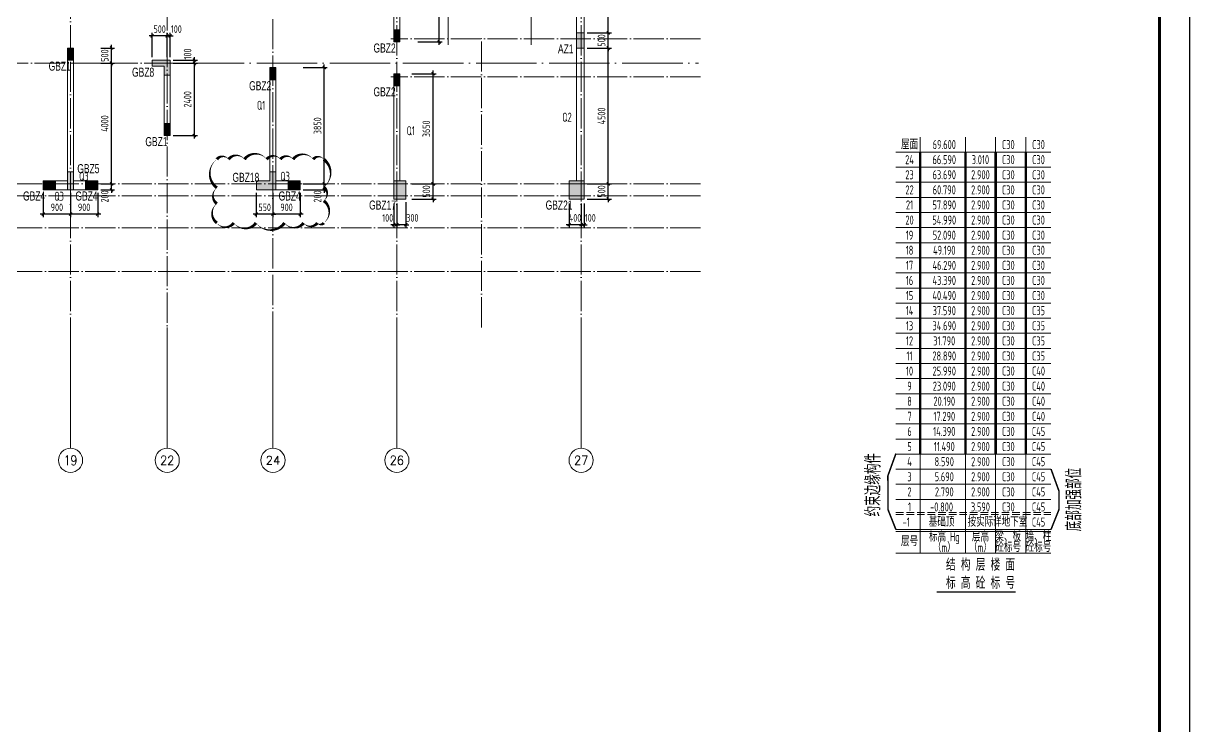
# Model space of a CAD drawing. Extents: x 5874492 to 7194610, y -939842 to -279257.
# Drawn here: x 6323649 to 6362250, y -787891 to -764633 of the extents above; entities that cross this region are included whole.
import ezdxf
from ezdxf.enums import TextEntityAlignment as Align

# ---------------------------------------------------------------- set-up
doc = ezdxf.new("R2010")
doc.units = 0
doc.header["$LTSCALE"] = 1000
doc.linetypes.add('DASH', pattern=[0.35, 0.25, -0.1])
doc.linetypes.add('DOTE', pattern=[2.42, 2, -0.2, 0.02, -0.2])
for name, color, linetype, lineweight in [('A-标注-轴号', 3, 'Continuous', 15), ('A-标注-轴号文字', 7, 'Continuous', 15), ('A-轴线-塔楼', 1, 'DOTE', 9), ('A-轴线-隔墙', 41, 'DOTE', 9), ('S-基础-HATCH', 251, 'Continuous', 20), ('S-墙柱-COLU', 50, 'Continuous', 20), ('S-墙柱-DIM', 3, 'Continuous', 20), ('S-墙柱-WALL', 6, 'Continuous', 20), ('S-墙柱-编号', 4, 'Continuous', 20), ('S-轴网-轴号', 3, 'Continuous', 20), ('S-轴网-轴线', 1, 'DOTE', 9), ('S-通用-TEXT', 7, 'Continuous', 20)]:
    doc.layers.add(name, color=color, linetype=linetype, lineweight=lineweight)
doc.layers.add('S-活动层-非打印1', color=170, linetype='Continuous', plot=False)
doc.layers.add('Y-云图图框', color=7, linetype='Continuous')
doc.styles.add('_TCH_AXIS', font='COMPLEX.shx', dxfattribs={"bigfont": 'hztxt.shx'})
doc.styles.add('_YT_Name', font='simhei.ttf', dxfattribs={"width": 0.8})
doc.styles.add('_YT_Sign_Text', font='ros.shx', dxfattribs={"width": 0.8, "bigfont": 'hztxt.shx'})
doc.styles.add('BW_Dim', font='Bweng.shx', dxfattribs={"width": 0.7, "bigfont": 'hztxt.shx'})
doc.styles.add('COMPLEX', font='COMPLEX')
doc.styles.get("Standard").update_dxf_attribs({"font": 'gbenor.shx', "bigfont": 'gbcbig.shx'})
doc.styles.add('TSSD_Dimension', font='tssdeng.shx', dxfattribs={"width": 0.7, "bigfont": 'tssdchn.shx'})
doc.styles.add('TSSD_NORM', font='tssdeng.shx', dxfattribs={"width": 0.7, "bigfont": 'tssdchn.shx'})
doc.styles.add('TSSD_Rein', font='tssdeng.shx', dxfattribs={"width": 0.7, "bigfont": 'hztxt.shx'})
doc.dimstyles.new('TSSD_100_100', dxfattribs={"dimtxt": 250, "dimasz": 100, "dimexe": 100, "dimexo": 100, "dimgap": 100, "dimtad": 1, "dimdec": 0, "dimzin": 0, "dimdsep": 46, "dimtxsty": 'TSSD_Dimension', "dimblk": 'ARCHTICK', "dimcen": 0, "dimdle": 100, "dimclrt": 7, "dimadec": 0, "dimazin": 0, "dimtfac": 1, "dimtdec": 0, "dimtix": 1, "dimtmove": 2, "dimatfit": 0, "dimfxl": 0, "dimtolj": 1, "dimtzin": 0, "dimarcsym": 0})
doc.dimstyles.new('TSSD_100_100$0', dxfattribs={"dimtxt": 250, "dimasz": 100, "dimexe": 100, "dimexo": 250, "dimgap": 100, "dimtad": 1, "dimdec": 0, "dimzin": 0, "dimdsep": 46, "dimtxsty": 'TSSD_Dimension', "dimblk": 'ARCHTICK', "dimcen": 0, "dimdle": 100, "dimclrd": 256, "dimclre": 256, "dimclrt": 7, "dimadec": 0, "dimazin": 0, "dimtfac": 1, "dimtdec": 0, "dimtix": 1, "dimtmove": 2, "dimatfit": 3, "dimldrblk": 'ARCHTICK', "dimfxl": 0, "dimtolj": 1, "dimtzin": 0, "dimlwd": -1, "dimarcsym": 0})

# ---------------------------------------------------------------- blocks, each defined once
blk = doc.blocks.new('ECMCTK_A1_横_单行图名--0')
at = {"color": 4}
blk.add_lwpolyline([(0, 0), (841, 0), (841, 594), (0, 594)], close=True, dxfattribs=at)
at = {"const_width": 1}
blk.add_lwpolyline([(25, 10), (831, 10), (831, 584), (25, 584)], close=True, dxfattribs=at)
at = {"color": 80, "flags": 3}
for tag, height, p in [('YTHQINS', 3, (34.31, 585.5)), ('ECMCKEY', 3, (292.07, 288.23)), ('YTTQINS', 5.62, (848.03, 12.81)), ('YTFRAME', 3, (652.76, 5.84)), ('YTBARCODE_T1', 3, (749.78, 5.95))]:
    blk.add_attdef(tag, text='', height=height, dxfattribs=at).set_placement(p, align=Align.MIDDLE_CENTER)
for tag, height, style, width, p in [('证书编号', 4, '_YT_Sign_Text', 0.8, (708.87, 43.81)), ('审查批准号', 4, '_YT_Sign_Text', 0.8, (761.06, 43.81)), ('工程号', 4, '_YT_Sign_Text', 0.5, (804.08, 44.12)), ('设计单位', 6, '_YT_Name', 0.8, (623.75, 38.6)), ('建设单位', 4, '_YT_Sign_Text', 0.8, (734.96, 36.11)), ('阶段', 4, '_YT_Sign_Text', 0.8, (804.08, 35.81)), ('项目号', 4, '_YT_Sign_Text', 0.5, (822.08, 33.72)), ('项目名称', 4, '_YT_Sign_Text', 0.8, (734.96, 28.11)), ('专业', 4, '_YT_Sign_Text', 0.8, (804.08, 27.31)), ('图纸编号', 4, '_YT_Sign_Text', 0.5, (803.93, 19.36)), ('图纸名称', 4.5, '_YT_Name', 0.8, (735.39, 15.06)), ('出图比例', 4.2, '_YT_Sign_Text', 0.8, (681.82, 11.78)), ('日期', 4, '_YT_Sign_Text', 0.5, (803.88, 12.13)), ('版本号', 4, '_YT_Sign_Text', 0.8, (822.08, 13))]:
    blk.add_attdef(tag, text='', height=height, dxfattribs=dict(style=style, width=width)).set_placement(p, align=Align.CENTER)
at = {"style": '_YT_Sign_Text', "width": 0.8, "flags": 3}
for tag, p, height in [('[审定人]', (590.95, 27.81), 4.1), ('{审定人}', (605.87, 26.45), 6.24), ('[校对人]', (642.23, 27.82), 4.1), ('{校对人}', (658.35, 26.53), 6.24), ('[审核人]', (591.01, 19.76), 4.1), ('{审核人}', (606.98, 18.44), 6.24), ('[设计人]', (642.47, 20.21), 4.1), ('{设计人}', (658.48, 18.54), 6.24), ('[项目负责人]', (590.78, 12.01), 4.1), ('{项目负责人}', (608.28, 10.72), 6.24), ('[专业负责人]', (642.74, 11.77), 4.1), ('{专业负责人}', (658.58, 10.36), 6.24)]:
    blk.add_attdef(tag, p, '', height=height, dxfattribs=at)
at = {"color": 80, "flags": 3}
for tag, p in [('YTBZSIT', (25, 10)), ('EXT_TK_LEFT', (25, 10)), ('YTQRCODE', (551.04, 11.91))]:
    blk.add_attdef(tag, p, '', height=3, dxfattribs=at)
blk = doc.blocks.new('24F')
at = {"layer": 'S-通用-TEXT'}
for p, q in [((1809, 15068), (1809, 1293)), ((3309, 15068), (3309, 1293)), ((4309, 1293), (4309, 15068)), ((5309, 1293), (5309, 15068)), ((1009, 14568), (6141, 14568)), ((1009, 14568), (6141, 14568)), ((1009, 14068), (6141, 14068)), ((1009, 13568), (6141, 13568)), ((1009, 13068), (6141, 13068)), ((1009, 12568), (6141, 12568)), ((1009, 12068), (6141, 12068)), ((1009, 11568), (6141, 11568)), ((1009, 11068), (6141, 11068)), ((1009, 10568), (6141, 10568)), ((1009, 10068), (6141, 10068)), ((1009, 9568), (6141, 9568)), ((1009, 9068), (6141, 9068)), ((1009, 8568), (6141, 8568)), ((1009, 8068), (6141, 8068)), ((1009, 7568), (6141, 7568)), ((1009, 7068), (6141, 7068)), ((1009, 6568), (6141, 6568)), ((1009, 6068), (6141, 6068)), ((1009, 5568), (6141, 5568)), ((1009, 5068), (6141, 5068)), ((1009, 4568), (6141, 4568)), ((1009, 4068), (6141, 4068)), ((1009, 3568), (6141, 3568)), ((1009, 3068), (6141, 3068)), ((1009, 2068), (6141, 2068)), ((1009, 2007), (6141, 2007)), ((1009, 1293), (6141, 1293))]:
    blk.add_line(p, q, dxfattribs=at)
at = {"layer": 'S-通用-TEXT', "linetype": 'DASH'}
for p, q in [((1009, 2629), (6141, 2629)), ((1009, 2568), (6141, 2568)), ((1009, 2568), (6141, 2568)), ((1009, 2568), (6141, 2568))]:
    blk.add_line(p, q, dxfattribs=at)
at = {"layer": 'S-通用-TEXT'}
for points in [[(1009, 4586, 50, 50, 0), (744, 3854, 50, 50, 0), (745, 2735, 50, 50, 0), (1009, 2068, 0, 0, 0)], [(6141, 4074, 50, 50, 0), (6406, 3342, 50, 50, 0), (6406, 2735, 50, 50, 0), (6141, 2068, 0, 0, 0)]]:
    blk.add_lwpolyline(points, format="xyseb", dxfattribs=at)
at = {"layer": 'S-通用-TEXT', "const_width": 50}
blk.add_lwpolyline([(2361, 0), (4977, 0)], dxfattribs=at)
at = {"layer": 'S-通用-TEXT', "style": 'TSSD_Rein', "width": 0.7}
for s, p in [('屋面', (1459, 14818)), ('69.600', (2609, 14818)), ('C30', (4728, 14818)), ('C30', (5728, 14818)), ('24', (1459, 14318)), ('66.590', (2609, 14318)), ('3.010', (3806, 14318)), ('C30', (4728, 14318)), ('C30', (5728, 14318)), ('23', (1459, 13818)), ('63.690', (2609, 13818)), ('2.900', (3806, 13818)), ('C30', (4728, 13818)), ('C30', (5728, 13818)), ('22', (1459, 13318)), ('60.790', (2609, 13318)), ('2.900', (3806, 13318)), ('C30', (4728, 13318)), ('C30', (5728, 13318)), ('21', (1459, 12818)), ('57.890', (2609, 12818)), ('2.900', (3806, 12818)), ('C30', (4728, 12818)), ('C30', (5728, 12818)), ('20', (1459, 12318)), ('54.990', (2609, 12318)), ('2.900', (3806, 12318)), ('C30', (4728, 12318)), ('C30', (5728, 12318)), ('19', (1459, 11818)), ('52.090', (2609, 11818)), ('2.900', (3806, 11818)), ('C30', (4728, 11818)), ('C30', (5728, 11818)), ('18', (1459, 11318)), ('49.190', (2609, 11318)), ('2.900', (3806, 11318)), ('C30', (4728, 11318)), ('C30', (5728, 11318)), ('17', (1459, 10818)), ('46.290', (2609, 10818)), ('2.900', (3806, 10818)), ('C30', (4728, 10818)), ('C30', (5728, 10818)), ('16', (1459, 10318)), ('43.390', (2609, 10318)), ('2.900', (3806, 10318)), ('C30', (4728, 10318)), ('C30', (5728, 10318)), ('15', (1459, 9818)), ('40.490', (2609, 9818)), ('2.900', (3806, 9818)), ('C30', (4728, 9818)), ('C30', (5728, 9818)), ('14', (1459, 9318)), ('37.590', (2609, 9318)), ('2.900', (3806, 9318)), ('C30', (4728, 9318)), ('13', (1459, 8818)), ('34.690', (2609, 8818)), ('2.900', (3806, 8818)), ('C30', (4728, 8818)), ('12', (1459, 8318)), ('31.790', (2609, 8318)), ('2.900', (3806, 8318)), ('C30', (4728, 8318)), ('11', (1459, 7818)), ('28.890', (2609, 7818)), ('2.900', (3806, 7818)), ('C30', (4728, 7818)), ('10', (1459, 7318)), ('25.990', (2609, 7318)), ('2.900', (3806, 7318)), ('C30', (4728, 7318)), ('C40', (5728, 7318)), ('9', (1459, 6818)), ('23.090', (2609, 6818)), ('2.900', (3806, 6818)), ('C30', (4728, 6818)), ('C40', (5728, 6818)), ('8', (1459, 6318)), ('20.190', (2609, 6318)), ('2.900', (3806, 6318)), ('C30', (4728, 6318)), ('C40', (5728, 6318)), ('7', (1459, 5818)), ('17.290', (2609, 5818)), ('2.900', (3806, 5818)), ('C30', (4728, 5818)), ('C40', (5728, 5818)), ('6', (1459, 5318)), ('14.390', (2609, 5318)), ('2.900', (3806, 5318)), ('C30', (4728, 5318)), ('5', (1459, 4818)), ('11.490', (2609, 4818)), ('2.900', (3806, 4818)), ('C30', (4728, 4818)), ('4', (1459, 4318)), ('8.590', (2609, 4318)), ('2.900', (3806, 4318)), ('C30', (4728, 4318)), ('3', (1459, 3818)), ('5.690', (2609, 3818)), ('2.900', (3806, 3818)), ('C30', (4728, 3818)), ('2', (1459, 3318)), ('2.790', (2609, 3318)), ('2.900', (3806, 3318)), ('C30', (4728, 3318)), ('1', (1459, 2818)), ('-0.800', (2520, 2818)), ('3.590', (3806, 2818)), ('C30', (4728, 2818)), ('-1', (1349, 2318)), ('基础顶', (2520, 2318)), ('按实际', (3806, 2318)), ('详地下室', (4792, 2318)), ('标高 Hg', (2609, 1827)), ('层高', (3806, 1827)), ('梁、板', (4726, 1833)), ('墙、柱', (5726, 1833)), ('层号', (1459, 1674)), ('（m）', (2609, 1475)), ('（m）', (3806, 1475)), ('砼标号', (4726, 1480)), ('砼标号', (5726, 1480))]:
    blk.add_text(s, height=300, dxfattribs=at).set_placement(p, align=Align.MIDDLE_CENTER)
at = {"layer": 'S-通用-TEXT', "color": 6, "style": 'TSSD_Rein', "width": 0.7}
for s, p in [('C35', (5728, 9318)), ('C35', (5728, 8818)), ('C35', (5728, 8318)), ('C35', (5728, 7818)), ('C45', (5728, 5318)), ('C45', (5728, 4818)), ('C45', (5728, 4318)), ('C45', (5728, 3818)), ('C45', (5728, 3318)), ('C45', (5728, 2818)), ('C45', (5728, 2318))]:
    blk.add_text(s, height=300, dxfattribs=at).set_placement(p, align=Align.MIDDLE_CENTER)
at = {"layer": 'S-通用-TEXT', "color": 7, "style": 'TSSD_Rein', "width": 0.7}
for s, p in [('约束边缘构件', (500, 2502)), ('底部加强部位', (7150, 2013))]:
    blk.add_text(s, height=500, rotation=90, dxfattribs=at).set_placement(p)
at = {"layer": 'S-通用-TEXT', "style": 'TSSD_NORM', "width": 0.7}
for s, p in [('结 构 层 楼 面 ', (2665, 706)), ('标 高 砼 标 号', (2665, 106))]:
    blk.add_text(s, height=400, dxfattribs=at).set_placement(p)
blk = doc.blocks.new('_ArchTick')
at = {"color": 0, "linetype": 'ByBlock', "const_width": 0.4}
blk.add_lwpolyline([(-0.5, -0.5), (0.5, 0.5)], dxfattribs=at)
blk = doc.blocks.new('*D1351')
at = {"layer": 'Defpoints', "color": 0}
for p in [(6342210, -769951), (6343010, -769951), (6342210, -770451)]:
    blk.add_point(p, dxfattribs=at)
at = {"layer": 'S-墙柱-DIM', "color": 0, "lineweight": -2}
for p, q in [((6342310, -769951), (6343110, -769951)), ((6343010, -769951), (6343010, -769851)), ((6343010, -770451), (6343010, -769951)), ((6342310, -770451), (6343110, -770451)), ((6343010, -770451), (6343010, -770551))]:
    blk.add_line(p, q, dxfattribs=at)
at = {"layer": 'S-墙柱-DIM', "color": 0, "lineweight": -2, "xscale": 100, "yscale": 100, "zscale": 100}
for p, rotation in [((6343010, -769951), 270), ((6343010, -770451), 90)]:
    blk.add_blockref('_ArchTick', p, dxfattribs=dict(at, rotation=rotation))
at = {"layer": 'S-墙柱-DIM', "color": 7, "insert": (6342785, -770201), "char_height": 250, "attachment_point": 5, "rotation": 90, "style": 'TSSD_Dimension'}
blk.add_mtext('\\A1;500', dxfattribs=at)
blk = doc.blocks.new('*D1352')
at = {"layer": 'Defpoints', "color": 0}
for p in [(6342210, -762351), (6343010, -762351), (6342210, -764951)]:
    blk.add_point(p, dxfattribs=at)
at = {"layer": 'S-墙柱-DIM', "color": 0, "lineweight": -2}
for p, q in [((6342310, -762351), (6343110, -762351)), ((6343010, -765051), (6343010, -762251)), ((6342310, -764951), (6343110, -764951))]:
    blk.add_line(p, q, dxfattribs=at)
at = {"layer": 'S-墙柱-DIM', "color": 0, "lineweight": -2, "xscale": 100, "yscale": 100, "zscale": 100}
for p, rotation in [((6343010, -762351), 90), ((6343010, -764951), 270)]:
    blk.add_blockref('_ArchTick', p, dxfattribs=dict(at, rotation=rotation))
at = {"layer": 'S-墙柱-DIM', "color": 7, "insert": (6342785, -763651), "char_height": 250, "attachment_point": 5, "rotation": 90, "style": 'TSSD_Dimension'}
blk.add_mtext('\\A1;2600', dxfattribs=at)
blk = doc.blocks.new('*D1356')
at = {"layer": 'Defpoints', "color": 0}
for p in [(6341710, -770501), (6342110, -770501), (6341710, -771301)]:
    blk.add_point(p, dxfattribs=at)
at = {"layer": 'S-墙柱-DIM', "color": 0, "lineweight": -2}
for p, q in [((6341710, -770601), (6341710, -771401)), ((6342110, -770601), (6342110, -771401)), ((6341710, -771301), (6341610, -771301)), ((6342110, -771301), (6341710, -771301)), ((6342110, -771301), (6342210, -771301))]:
    blk.add_line(p, q, dxfattribs=at)
at = {"layer": 'S-墙柱-DIM', "color": 0, "lineweight": -2, "xscale": 100, "yscale": 100, "zscale": 100}
blk.add_blockref('_ArchTick', (6341710, -771301), dxfattribs=at)
at = {"layer": 'S-墙柱-DIM', "color": 0, "lineweight": -2, "xscale": 100, "yscale": 100, "zscale": 100, "rotation": 180}
blk.add_blockref('_ArchTick', (6342110, -771301), dxfattribs=at)
at = {"layer": 'S-墙柱-DIM', "color": 7, "insert": (6341910, -771076), "char_height": 250, "attachment_point": 5, "style": 'TSSD_Dimension'}
blk.add_mtext('\\A1;400', dxfattribs=at)
blk = doc.blocks.new('*D1357')
at = {"layer": 'Defpoints', "color": 0}
for p in [(6342110, -770501), (6342210, -770501), (6342110, -771301)]:
    blk.add_point(p, dxfattribs=at)
at = {"layer": 'S-墙柱-DIM', "color": 0, "lineweight": -2}
for p, q in [((6342110, -770601), (6342110, -771401)), ((6342210, -770601), (6342210, -771401)), ((6342110, -771301), (6342010, -771301)), ((6342210, -771301), (6342110, -771301)), ((6342210, -771301), (6342310, -771301))]:
    blk.add_line(p, q, dxfattribs=at)
at = {"layer": 'S-墙柱-DIM', "color": 0, "lineweight": -2, "xscale": 100, "yscale": 100, "zscale": 100}
blk.add_blockref('_ArchTick', (6342110, -771301), dxfattribs=at)
at = {"layer": 'S-墙柱-DIM', "color": 0, "lineweight": -2, "xscale": 100, "yscale": 100, "zscale": 100, "rotation": 180}
blk.add_blockref('_ArchTick', (6342210, -771301), dxfattribs=at)
at = {"layer": 'S-墙柱-DIM', "color": 7, "insert": (6342412, -771076), "char_height": 250, "attachment_point": 5, "style": 'TSSD_Dimension'}
blk.add_mtext('\\A1;100', dxfattribs=at)
blk = doc.blocks.new('*D1358')
at = {"layer": 'Defpoints', "color": 0}
for p in [(6336410, -769951), (6337210, -769951), (6336410, -770451)]:
    blk.add_point(p, dxfattribs=at)
at = {"layer": 'S-墙柱-DIM', "color": 0, "lineweight": -2}
for p, q in [((6336510, -769951), (6337310, -769951)), ((6337210, -769951), (6337210, -769851)), ((6337210, -770451), (6337210, -769951)), ((6336510, -770451), (6337310, -770451)), ((6337210, -770451), (6337210, -770551))]:
    blk.add_line(p, q, dxfattribs=at)
at = {"layer": 'S-墙柱-DIM', "color": 0, "lineweight": -2, "xscale": 100, "yscale": 100, "zscale": 100}
for p, rotation in [((6337210, -769951), 270), ((6337210, -770451), 90)]:
    blk.add_blockref('_ArchTick', p, dxfattribs=dict(at, rotation=rotation))
at = {"layer": 'S-墙柱-DIM', "color": 7, "insert": (6336985, -770201), "char_height": 250, "attachment_point": 5, "rotation": 90, "style": 'TSSD_Dimension'}
blk.add_mtext('\\A1;500', dxfattribs=at)
blk = doc.blocks.new('*D1359')
at = {"layer": 'Defpoints', "color": 0}
for p in [(6336410, -766301), (6337210, -766301), (6336410, -769951)]:
    blk.add_point(p, dxfattribs=at)
at = {"layer": 'S-墙柱-DIM', "color": 0, "lineweight": -2}
for p, q in [((6337210, -770051), (6337210, -766201)), ((6336510, -766301), (6337310, -766301)), ((6336510, -769951), (6337310, -769951))]:
    blk.add_line(p, q, dxfattribs=at)
at = {"layer": 'S-墙柱-DIM', "color": 0, "lineweight": -2, "xscale": 100, "yscale": 100, "zscale": 100}
for p, rotation in [((6337210, -766301), 90), ((6337210, -769951), 270)]:
    blk.add_blockref('_ArchTick', p, dxfattribs=dict(at, rotation=rotation))
at = {"layer": 'S-墙柱-DIM', "color": 7, "insert": (6336985, -768126), "char_height": 250, "attachment_point": 5, "rotation": 90, "style": 'TSSD_Dimension'}
blk.add_mtext('\\A1;3650', dxfattribs=at)
blk = doc.blocks.new('*D1360')
at = {"layer": 'Defpoints', "color": 0}
for p in [(6336310, -770451), (6336010, -770501), (6336010, -771301)]:
    blk.add_point(p, dxfattribs=at)
at = {"layer": 'S-墙柱-DIM', "color": 0, "lineweight": -2}
for p, q in [((6336010, -770601), (6336010, -771401)), ((6336310, -770551), (6336310, -771401)), ((6336010, -771301), (6335910, -771301)), ((6336310, -771301), (6336010, -771301)), ((6336310, -771301), (6336410, -771301))]:
    blk.add_line(p, q, dxfattribs=at)
at = {"layer": 'S-墙柱-DIM', "color": 0, "lineweight": -2, "xscale": 100, "yscale": 100, "zscale": 100}
blk.add_blockref('_ArchTick', (6336010, -771301), dxfattribs=at)
at = {"layer": 'S-墙柱-DIM', "color": 0, "lineweight": -2, "xscale": 100, "yscale": 100, "zscale": 100, "rotation": 180}
blk.add_blockref('_ArchTick', (6336310, -771301), dxfattribs=at)
at = {"layer": 'S-墙柱-DIM', "color": 7, "insert": (6336525, -771076), "char_height": 250, "attachment_point": 5, "style": 'TSSD_Dimension'}
blk.add_mtext('\\A1;300', dxfattribs=at)
blk = doc.blocks.new('*D1361')
at = {"layer": 'Defpoints', "color": 0}
for p in [(6335910, -770501), (6336010, -770501), (6335910, -771301)]:
    blk.add_point(p, dxfattribs=at)
at = {"layer": 'S-墙柱-DIM', "color": 0, "lineweight": -2}
for p, q in [((6335910, -770601), (6335910, -771401)), ((6336010, -770601), (6336010, -771401)), ((6335910, -771301), (6335810, -771301)), ((6336010, -771301), (6335910, -771301)), ((6336010, -771301), (6336110, -771301))]:
    blk.add_line(p, q, dxfattribs=at)
at = {"layer": 'S-墙柱-DIM', "color": 0, "lineweight": -2, "xscale": 100, "yscale": 100, "zscale": 100}
blk.add_blockref('_ArchTick', (6335910, -771301), dxfattribs=at)
at = {"layer": 'S-墙柱-DIM', "color": 0, "lineweight": -2, "xscale": 100, "yscale": 100, "zscale": 100, "rotation": 180}
blk.add_blockref('_ArchTick', (6336010, -771301), dxfattribs=at)
at = {"layer": 'S-墙柱-DIM', "color": 7, "insert": (6335709, -771076), "char_height": 250, "attachment_point": 5, "style": 'TSSD_Dimension'}
blk.add_mtext('\\A1;100', dxfattribs=at)
blk = doc.blocks.new('*D1362')
at = {"layer": 'Defpoints', "color": 0}
for p in [(6336610, -762351), (6337410, -762351), (6336610, -765251)]:
    blk.add_point(p, dxfattribs=at)
at = {"layer": 'S-墙柱-DIM', "color": 0, "lineweight": -2}
for p, q in [((6336710, -762351), (6337510, -762351)), ((6337410, -765351), (6337410, -762251)), ((6336710, -765251), (6337510, -765251))]:
    blk.add_line(p, q, dxfattribs=at)
at = {"layer": 'S-墙柱-DIM', "color": 0, "lineweight": -2, "xscale": 100, "yscale": 100, "zscale": 100}
for p, rotation in [((6337410, -762351), 90), ((6337410, -765251), 270)]:
    blk.add_blockref('_ArchTick', p, dxfattribs=dict(at, rotation=rotation))
at = {"layer": 'S-墙柱-DIM', "color": 7, "insert": (6337185, -763801), "char_height": 250, "attachment_point": 5, "rotation": 90, "style": 'TSSD_Dimension'}
blk.add_mtext('\\A1;2900', dxfattribs=at)
blk = doc.blocks.new('*D1372')
at = {"layer": 'Defpoints', "color": 0}
for p in [(6332810, -769951), (6333610, -769951), (6332810, -770151)]:
    blk.add_point(p, dxfattribs=at)
at = {"layer": 'S-墙柱-DIM', "color": 0, "lineweight": -2}
for p, q in [((6332910, -769951), (6333710, -769951)), ((6333610, -769951), (6333610, -769851)), ((6333610, -770151), (6333610, -769951)), ((6332910, -770151), (6333710, -770151)), ((6333610, -770151), (6333610, -770251))]:
    blk.add_line(p, q, dxfattribs=at)
at = {"layer": 'S-墙柱-DIM', "color": 0, "lineweight": -2, "xscale": 100, "yscale": 100, "zscale": 100}
for p, rotation in [((6333610, -769951), 270), ((6333610, -770151), 90)]:
    blk.add_blockref('_ArchTick', p, dxfattribs=dict(at, rotation=rotation))
at = {"layer": 'S-墙柱-DIM', "color": 7, "insert": (6333385, -770366), "char_height": 250, "attachment_point": 5, "rotation": 90, "style": 'TSSD_Dimension'}
blk.add_mtext('\\A1;200', dxfattribs=at)
blk = doc.blocks.new('*D1373')
at = {"layer": 'Defpoints', "color": 0}
for p in [(6332810, -766101), (6333610, -766101), (6332810, -769951)]:
    blk.add_point(p, dxfattribs=at)
at = {"layer": 'S-墙柱-DIM', "color": 0, "lineweight": -2}
for p, q in [((6332910, -766101), (6333710, -766101)), ((6333610, -770051), (6333610, -766001)), ((6332910, -769951), (6333710, -769951))]:
    blk.add_line(p, q, dxfattribs=at)
at = {"layer": 'S-墙柱-DIM', "color": 0, "lineweight": -2, "xscale": 100, "yscale": 100, "zscale": 100}
for p, rotation in [((6333610, -766101), 90), ((6333610, -769951), 270)]:
    blk.add_blockref('_ArchTick', p, dxfattribs=dict(at, rotation=rotation))
at = {"layer": 'S-墙柱-DIM', "color": 7, "insert": (6333385, -768026), "char_height": 250, "attachment_point": 5, "rotation": 90, "style": 'TSSD_Dimension'}
blk.add_mtext('\\A1;3850', dxfattribs=at)
blk = doc.blocks.new('*D1374')
at = {"layer": 'Defpoints', "color": 0}
for p in [(6331910, -770151), (6332810, -770151), (6331910, -770951)]:
    blk.add_point(p, dxfattribs=at)
at = {"layer": 'S-墙柱-DIM', "color": 0, "lineweight": -2}
for p, q in [((6331910, -770251), (6331910, -771051)), ((6332810, -770251), (6332810, -771051)), ((6332910, -770951), (6331810, -770951))]:
    blk.add_line(p, q, dxfattribs=at)
at = {"layer": 'S-墙柱-DIM', "color": 0, "lineweight": -2, "xscale": 100, "yscale": 100, "zscale": 100, "rotation": 180}
blk.add_blockref('_ArchTick', (6331910, -770951), dxfattribs=at)
at = {"layer": 'S-墙柱-DIM', "color": 0, "lineweight": -2, "xscale": 100, "yscale": 100, "zscale": 100}
blk.add_blockref('_ArchTick', (6332810, -770951), dxfattribs=at)
at = {"layer": 'S-墙柱-DIM', "color": 7, "insert": (6332360, -770726), "char_height": 250, "attachment_point": 5, "style": 'TSSD_Dimension'}
blk.add_mtext('\\A1;900', dxfattribs=at)
blk = doc.blocks.new('*D1375')
at = {"layer": 'Defpoints', "color": 0}
for p in [(6331360, -770151), (6331910, -770151), (6331360, -770951)]:
    blk.add_point(p, dxfattribs=at)
at = {"layer": 'S-墙柱-DIM', "color": 0, "lineweight": -2}
for p, q in [((6331360, -770251), (6331360, -771051)), ((6331910, -770251), (6331910, -771051)), ((6331360, -770951), (6331260, -770951)), ((6331910, -770951), (6331360, -770951)), ((6331910, -770951), (6332010, -770951))]:
    blk.add_line(p, q, dxfattribs=at)
at = {"layer": 'S-墙柱-DIM', "color": 0, "lineweight": -2, "xscale": 100, "yscale": 100, "zscale": 100}
blk.add_blockref('_ArchTick', (6331360, -770951), dxfattribs=at)
at = {"layer": 'S-墙柱-DIM', "color": 0, "lineweight": -2, "xscale": 100, "yscale": 100, "zscale": 100, "rotation": 180}
blk.add_blockref('_ArchTick', (6331910, -770951), dxfattribs=at)
at = {"layer": 'S-墙柱-DIM', "color": 7, "insert": (6331635, -770726), "char_height": 250, "attachment_point": 5, "style": 'TSSD_Dimension'}
blk.add_mtext('\\A1;550', dxfattribs=at)
blk = doc.blocks.new('*D1384')
at = {"layer": 'Defpoints', "color": 0}
for p in [(6328510, -765951), (6329310, -765951), (6328510, -768351)]:
    blk.add_point(p, dxfattribs=at)
at = {"layer": 'S-墙柱-DIM', "color": 0, "lineweight": -2}
for p, q in [((6329310, -768451), (6329310, -765851)), ((6328610, -765951), (6329410, -765951)), ((6328610, -768351), (6329410, -768351))]:
    blk.add_line(p, q, dxfattribs=at)
at = {"layer": 'S-墙柱-DIM', "color": 0, "lineweight": -2, "xscale": 100, "yscale": 100, "zscale": 100}
for p, rotation in [((6329310, -765951), 90), ((6329310, -768351), 270)]:
    blk.add_blockref('_ArchTick', p, dxfattribs=dict(at, rotation=rotation))
at = {"layer": 'S-墙柱-DIM', "color": 7, "insert": (6329085, -767151), "char_height": 250, "attachment_point": 5, "rotation": 90, "style": 'TSSD_Dimension'}
blk.add_mtext('\\A1;2400', dxfattribs=at)
blk = doc.blocks.new('*D1385')
at = {"layer": 'Defpoints', "color": 0}
for p in [(6328510, -765851), (6329310, -765851), (6328510, -765951)]:
    blk.add_point(p, dxfattribs=at)
at = {"layer": 'S-墙柱-DIM', "color": 0, "lineweight": -2}
for p, q in [((6328610, -765851), (6329410, -765851)), ((6329310, -765851), (6329310, -765751)), ((6329310, -765951), (6329310, -765851)), ((6328610, -765951), (6329410, -765951)), ((6329310, -765951), (6329310, -766051))]:
    blk.add_line(p, q, dxfattribs=at)
at = {"layer": 'S-墙柱-DIM', "color": 0, "lineweight": -2, "xscale": 100, "yscale": 100, "zscale": 100}
for p, rotation in [((6329310, -765851), 270), ((6329310, -765951), 90)]:
    blk.add_blockref('_ArchTick', p, dxfattribs=dict(at, rotation=rotation))
at = {"layer": 'S-墙柱-DIM', "color": 7, "insert": (6329085, -765649), "char_height": 250, "attachment_point": 5, "rotation": 90, "style": 'TSSD_Dimension'}
blk.add_mtext('\\A1;100', dxfattribs=at)
blk = doc.blocks.new('*D1386')
at = {"layer": 'Defpoints', "color": 0}
for p in [(6328410, -765051), (6328410, -765851), (6328510, -765851)]:
    blk.add_point(p, dxfattribs=at)
at = {"layer": 'S-墙柱-DIM', "color": 0, "lineweight": -2}
for p, q in [((6328410, -765051), (6328310, -765051)), ((6328410, -765751), (6328410, -764951)), ((6328510, -765051), (6328410, -765051)), ((6328510, -765751), (6328510, -764951)), ((6328510, -765051), (6328610, -765051))]:
    blk.add_line(p, q, dxfattribs=at)
at = {"layer": 'S-墙柱-DIM', "color": 0, "lineweight": -2, "xscale": 100, "yscale": 100, "zscale": 100}
blk.add_blockref('_ArchTick', (6328410, -765051), dxfattribs=at)
at = {"layer": 'S-墙柱-DIM', "color": 0, "lineweight": -2, "xscale": 100, "yscale": 100, "zscale": 100, "rotation": 180}
blk.add_blockref('_ArchTick', (6328510, -765051), dxfattribs=at)
at = {"layer": 'S-墙柱-DIM', "color": 7, "insert": (6328712, -764826), "char_height": 250, "attachment_point": 5, "style": 'TSSD_Dimension'}
blk.add_mtext('\\A1;100', dxfattribs=at)
blk = doc.blocks.new('*D1387')
at = {"layer": 'Defpoints', "color": 0}
for p in [(6327910, -765051), (6327910, -765851), (6328410, -765851)]:
    blk.add_point(p, dxfattribs=at)
at = {"layer": 'S-墙柱-DIM', "color": 0, "lineweight": -2}
for p, q in [((6327910, -765051), (6327810, -765051)), ((6327910, -765751), (6327910, -764951)), ((6328410, -765051), (6327910, -765051)), ((6328410, -765751), (6328410, -764951)), ((6328410, -765051), (6328510, -765051))]:
    blk.add_line(p, q, dxfattribs=at)
at = {"layer": 'S-墙柱-DIM', "color": 0, "lineweight": -2, "xscale": 100, "yscale": 100, "zscale": 100}
blk.add_blockref('_ArchTick', (6327910, -765051), dxfattribs=at)
at = {"layer": 'S-墙柱-DIM', "color": 0, "lineweight": -2, "xscale": 100, "yscale": 100, "zscale": 100, "rotation": 180}
blk.add_blockref('_ArchTick', (6328410, -765051), dxfattribs=at)
at = {"layer": 'S-墙柱-DIM', "color": 7, "insert": (6328160, -764826), "char_height": 250, "attachment_point": 5, "style": 'TSSD_Dimension'}
blk.add_mtext('\\A1;500', dxfattribs=at)
blk = doc.blocks.new('*D1397')
at = {"layer": 'Defpoints', "color": 0}
for p in [(6326110, -769951), (6326568, -769951), (6326110, -770151)]:
    blk.add_point(p, dxfattribs=at)
at = {"layer": 'S-墙柱-DIM', "color": 0, "lineweight": -2}
for p, q in [((6326210, -769951), (6326668, -769951)), ((6326568, -769951), (6326568, -769851)), ((6326568, -770151), (6326568, -769951)), ((6326210, -770151), (6326668, -770151)), ((6326568, -770151), (6326568, -770251))]:
    blk.add_line(p, q, dxfattribs=at)
at = {"layer": 'S-墙柱-DIM', "color": 0, "lineweight": -2, "xscale": 100, "yscale": 100, "zscale": 100}
for p, rotation in [((6326568, -769951), 270), ((6326568, -770151), 90)]:
    blk.add_blockref('_ArchTick', p, dxfattribs=dict(at, rotation=rotation))
at = {"layer": 'S-墙柱-DIM', "color": 7, "insert": (6326343, -770366), "char_height": 250, "attachment_point": 5, "rotation": 90, "style": 'TSSD_Dimension'}
blk.add_mtext('\\A1;200', dxfattribs=at)
blk = doc.blocks.new('*D1398')
at = {"layer": 'Defpoints', "color": 0}
for p in [(6326110, -765951), (6326568, -765951), (6326110, -769951)]:
    blk.add_point(p, dxfattribs=at)
at = {"layer": 'S-墙柱-DIM', "color": 0, "lineweight": -2}
for p, q in [((6326568, -770051), (6326568, -765851)), ((6326210, -765951), (6326668, -765951)), ((6326210, -769951), (6326668, -769951))]:
    blk.add_line(p, q, dxfattribs=at)
at = {"layer": 'S-墙柱-DIM', "color": 0, "lineweight": -2, "xscale": 100, "yscale": 100, "zscale": 100}
for p, rotation in [((6326568, -765951), 90), ((6326568, -769951), 270)]:
    blk.add_blockref('_ArchTick', p, dxfattribs=dict(at, rotation=rotation))
at = {"layer": 'S-墙柱-DIM', "color": 7, "insert": (6326343, -767951), "char_height": 250, "attachment_point": 5, "rotation": 90, "style": 'TSSD_Dimension'}
blk.add_mtext('\\A1;4000', dxfattribs=at)
blk = doc.blocks.new('*D1399')
at = {"layer": 'Defpoints', "color": 0}
for p in [(6326110, -765451), (6326568, -765451), (6326110, -765951)]:
    blk.add_point(p, dxfattribs=at)
at = {"layer": 'S-墙柱-DIM', "color": 0, "lineweight": -2}
for p, q in [((6326210, -765451), (6326668, -765451)), ((6326568, -765451), (6326568, -765351)), ((6326568, -765951), (6326568, -765451)), ((6326210, -765951), (6326668, -765951)), ((6326568, -765951), (6326568, -766051))]:
    blk.add_line(p, q, dxfattribs=at)
at = {"layer": 'S-墙柱-DIM', "color": 0, "lineweight": -2, "xscale": 100, "yscale": 100, "zscale": 100}
for p, rotation in [((6326568, -765451), 270), ((6326568, -765951), 90)]:
    blk.add_blockref('_ArchTick', p, dxfattribs=dict(at, rotation=rotation))
at = {"layer": 'S-墙柱-DIM', "color": 7, "insert": (6326343, -765701), "char_height": 250, "attachment_point": 5, "rotation": 90, "style": 'TSSD_Dimension'}
blk.add_mtext('\\A1;500', dxfattribs=at)
blk = doc.blocks.new('*D1400')
at = {"layer": 'Defpoints', "color": 0}
for p in [(6325210, -770151), (6326110, -770151), (6325210, -770951)]:
    blk.add_point(p, dxfattribs=at)
at = {"layer": 'S-墙柱-DIM', "color": 0, "lineweight": -2}
for p, q in [((6325210, -770251), (6325210, -771051)), ((6326110, -770251), (6326110, -771051)), ((6326210, -770951), (6325110, -770951))]:
    blk.add_line(p, q, dxfattribs=at)
at = {"layer": 'S-墙柱-DIM', "color": 0, "lineweight": -2, "xscale": 100, "yscale": 100, "zscale": 100, "rotation": 180}
blk.add_blockref('_ArchTick', (6325210, -770951), dxfattribs=at)
at = {"layer": 'S-墙柱-DIM', "color": 0, "lineweight": -2, "xscale": 100, "yscale": 100, "zscale": 100}
blk.add_blockref('_ArchTick', (6326110, -770951), dxfattribs=at)
at = {"layer": 'S-墙柱-DIM', "color": 7, "insert": (6325660, -770726), "char_height": 250, "attachment_point": 5, "style": 'TSSD_Dimension'}
blk.add_mtext('\\A1;900', dxfattribs=at)
blk = doc.blocks.new('*D1401')
at = {"layer": 'Defpoints', "color": 0}
for p in [(6324310, -770151), (6325210, -770151), (6324310, -770951)]:
    blk.add_point(p, dxfattribs=at)
at = {"layer": 'S-墙柱-DIM', "color": 0, "lineweight": -2}
for p, q in [((6324310, -770251), (6324310, -771051)), ((6325210, -770251), (6325210, -771051)), ((6325310, -770951), (6324210, -770951))]:
    blk.add_line(p, q, dxfattribs=at)
at = {"layer": 'S-墙柱-DIM', "color": 0, "lineweight": -2, "xscale": 100, "yscale": 100, "zscale": 100, "rotation": 180}
blk.add_blockref('_ArchTick', (6324310, -770951), dxfattribs=at)
at = {"layer": 'S-墙柱-DIM', "color": 0, "lineweight": -2, "xscale": 100, "yscale": 100, "zscale": 100}
blk.add_blockref('_ArchTick', (6325210, -770951), dxfattribs=at)
at = {"layer": 'S-墙柱-DIM', "color": 7, "insert": (6324760, -770726), "char_height": 250, "attachment_point": 5, "style": 'TSSD_Dimension'}
blk.add_mtext('\\A1;900', dxfattribs=at)
blk = doc.blocks.new('*D1415')
at = {"layer": 'Defpoints', "color": 0}
for p in [(6342210, -764951), (6343010, -764951), (6342210, -765451)]:
    blk.add_point(p, dxfattribs=at)
at = {"layer": 'S-墙柱-DIM', "color": 0, "lineweight": -2}
for p, q in [((6342310, -764951), (6343110, -764951)), ((6343010, -764951), (6343010, -764851)), ((6343010, -765451), (6343010, -764951)), ((6342310, -765451), (6343110, -765451)), ((6343010, -765451), (6343010, -765551))]:
    blk.add_line(p, q, dxfattribs=at)
at = {"layer": 'S-墙柱-DIM', "color": 0, "lineweight": -2, "xscale": 100, "yscale": 100, "zscale": 100}
for p, rotation in [((6343010, -764951), 270), ((6343010, -765451), 90)]:
    blk.add_blockref('_ArchTick', p, dxfattribs=dict(at, rotation=rotation))
at = {"layer": 'S-墙柱-DIM', "color": 7, "insert": (6342785, -765201), "char_height": 250, "attachment_point": 5, "rotation": 90, "style": 'TSSD_Dimension'}
blk.add_mtext('\\A1;500', dxfattribs=at)
blk = doc.blocks.new('*D1417')
at = {"layer": 'Defpoints', "color": 0}
for p in [(6342210, -765451), (6343010, -765451), (6342210, -769951)]:
    blk.add_point(p, dxfattribs=at)
at = {"layer": 'S-墙柱-DIM', "color": 0, "lineweight": -2}
for p, q in [((6342310, -765451), (6343110, -765451)), ((6343010, -770051), (6343010, -765351)), ((6342310, -769951), (6343110, -769951))]:
    blk.add_line(p, q, dxfattribs=at)
at = {"layer": 'S-墙柱-DIM', "color": 0, "lineweight": -2, "xscale": 100, "yscale": 100, "zscale": 100}
for p, rotation in [((6343010, -765451), 90), ((6343010, -769951), 270)]:
    blk.add_blockref('_ArchTick', p, dxfattribs=dict(at, rotation=rotation))
at = {"layer": 'S-墙柱-DIM', "color": 7, "insert": (6342785, -767701), "char_height": 250, "attachment_point": 5, "rotation": 90, "style": 'TSSD_Dimension'}
blk.add_mtext('\\A1;4500', dxfattribs=at)
blk = doc.blocks.new('_AXISO')
blk.add_circle((0, 0), 0.5)
at = {"layer": 'S-轴网-轴号', "style": 'COMPLEX', "width": 1.041667}
blk.add_attdef('A', text='', height=0.56, dxfattribs=at).set_placement((-0.25, -0.28), (0.25, -0.28), align=Align.FIT)
blk = doc.blocks.new('ZHOUWANG3')
at = {"layer": 'A-标注-轴号'}
for p, q in [((118952, 226834), (118952, 222834)), ((122152, 226834), (122152, 222834)), ((125652, 226834), (125652, 222834)), ((129752, 226834), (129752, 222834)), ((135852, 226834), (135852, 222834))]:
    blk.add_line(p, q, dxfattribs=at)
at = {"layer": 'A-轴线-塔楼', "linetype": 'DOTE', "ltscale": 0.5}
for p, q in [((118952, 248942), (118952, 226834)), ((129752, 248942), (129752, 226834)), ((135852, 248942), (135852, 226834)), ((125652, 241886), (125652, 226834)), ((122152, 240086), (122152, 225988)), ((122394, 235586), (101608, 235586)), ((139798, 231586), (85362, 231586)), ((139798, 228686), (85362, 228686))]:
    blk.add_line(p, q, dxfattribs=at)
at = {"layer": 'A-轴线-隔墙', "ltscale": 0.5}
for p, q in [((131452, 236186), (131452, 248942)), ((134202, 236186), (134202, 248942)), ((139798, 236386), (129552, 236386)), ((132552, 226834), (132552, 236486)), ((139798, 235136), (129552, 235136)), ((139798, 231186), (85362, 231186)), ((139798, 230136), (85362, 230136))]:
    blk.add_line(p, q, dxfattribs=at)
at = {"layer": 'A-标注-轴号'}
ref = blk.add_blockref('_AXISO', (118952, 222434), dxfattribs=dict(at, xscale=800, yscale=800, zscale=800))
ref.add_attrib('A', '19', dxfattribs={"layer": 'A-标注-轴号文字', "ltscale": 0.2, "height": 328.4, "style": '_TCH_AXIS'}).set_placement((118725, 222269), (119179, 222269), align=Align.FIT)
ref = blk.add_blockref('_AXISO', (122152, 222434), dxfattribs=dict(at, xscale=800, yscale=800, zscale=800))
ref.add_attrib('A', '22', dxfattribs={"layer": 'A-标注-轴号文字', "ltscale": 0.2, "height": 294.3, "style": '_TCH_AXIS'}).set_placement((121914, 222286), (122390, 222286), align=Align.FIT)
ref = blk.add_blockref('_AXISO', (125652, 222434), dxfattribs=dict(at, xscale=800, yscale=800, zscale=800))
ref.add_attrib('A', '24', dxfattribs={"layer": 'A-标注-轴号文字', "ltscale": 0.2, "height": 282.2, "style": '_TCH_AXIS'}).set_placement((125410, 222293), (125894, 222293), align=Align.FIT)
ref = blk.add_blockref('_AXISO', (129752, 222434), dxfattribs=dict(at, xscale=800, yscale=800, zscale=800))
ref.add_attrib('A', '26', dxfattribs={"layer": 'A-标注-轴号文字', "ltscale": 0.2, "height": 294.3, "style": '_TCH_AXIS'}).set_placement((129514, 222286), (129990, 222286), align=Align.FIT)
ref = blk.add_blockref('_AXISO', (135852, 222434), dxfattribs=dict(at, xscale=800, yscale=800, zscale=800))
ref.add_attrib('A', '27', dxfattribs={"layer": 'A-标注-轴号文字', "ltscale": 0.2, "height": 294.3, "style": '_TCH_AXIS'}).set_placement((135614, 222286), (136090, 222286), align=Align.FIT)

msp = doc.modelspace()

# ---------------------------------------------------------------- hatches: boundary and pattern name
at = {"layer": 'S-基础-HATCH'}
for points in [[(6336110.4, -765250.9), (6335910.4, -765250.9), (6335910.4, -764850.9), (6336110.4, -764850.9)], [(6325310.4, -765450.9), (6325110.4, -765450.9), (6325110.4, -765850.9), (6325310.4, -765850.9)], [(6328310.4, -766050.9), (6328310.4, -766350.9), (6328510.4, -766350.9), (6328510.4, -765850.9), (6327910.4, -765850.9), (6327910.4, -766050.9)], [(6331810.4, -766100.9), (6332010.4, -766100.9), (6332010.4, -766500.9), (6331810.4, -766500.9)], [(6335910.4, -766700.9), (6335910.4, -766300.9), (6336110.4, -766300.9), (6336110.4, -766700.9)], [(6328510.4, -767950.9), (6328510.4, -768350.9), (6328310.4, -768350.9), (6328310.4, -767950.9)], [(6325110.4, -770150.9), (6325310.4, -770150.9), (6325310.4, -769550.9), (6325110.4, -769550.9)], [(6331360.4, -769850.9), (6331360.4, -770150.9), (6332010.4, -770150.9), (6332010.4, -769550.9), (6331810.4, -769550.9), (6331810.4, -769850.9)], [(6324710.4, -769850.9), (6324310.4, -769850.9), (6324310.4, -770150.9), (6324710.4, -770150.9)], [(6325710.4, -770150.9), (6326110.4, -770150.9), (6326110.4, -769850.9), (6325710.4, -769850.9)], [(6332410.4, -769850.9), (6332810.4, -769850.9), (6332810.4, -770150.9), (6332410.4, -770150.9)], [(6335910.4, -769850.9), (6335910.4, -770450.9), (6336310.4, -770450.9), (6336310.4, -769850.9)], [(6341710.4, -769850.9), (6341710.4, -770450.9), (6342210.4, -770450.9), (6342210.4, -769850.9)]]:
    msp.add_hatch(color=256, dxfattribs=at).paths.add_polyline_path(points)
h = msp.add_hatch(color=256, dxfattribs=at)
h.dxf.hatch_style = 1
h.paths.add_polyline_path([(6341960.4, -764950.9), (6342210.4, -764950.9), (6342210.4, -765450.9), (6341960.4, -765450.9)])

# ---------------------------------------------------------------- linework, layer by layer
at = {"layer": 'S-墙柱-COLU'}
for points in [[(6336110.4, -765250.9), (6335910.4, -765250.9), (6335910.4, -764850.9), (6336110.4, -764850.9)], [(6342210.4, -764950.9), (6341960.4, -764950.9), (6341960.4, -765450.9), (6342210.4, -765450.9)], [(6325310.4, -765450.9), (6325110.4, -765450.9), (6325110.4, -765850.9), (6325310.4, -765850.9)], [(6328310.4, -766050.9), (6328310.4, -766350.9), (6328510.4, -766350.9), (6328510.4, -765850.9), (6327910.4, -765850.9), (6327910.4, -766050.9)], [(6331810.4, -766100.9), (6332010.4, -766100.9), (6332010.4, -766500.9), (6331810.4, -766500.9)], [(6335910.4, -766700.9), (6335910.4, -766300.9), (6336110.4, -766300.9), (6336110.4, -766700.9)], [(6328510.4, -767950.9), (6328510.4, -768350.9), (6328310.4, -768350.9), (6328310.4, -767950.9)], [(6325110.4, -770150.9), (6325310.4, -770150.9), (6325310.4, -769550.9), (6325110.4, -769550.9)], [(6331360.4, -769850.9), (6331360.4, -770150.9), (6332010.4, -770150.9), (6332010.4, -769550.9), (6331810.4, -769550.9), (6331810.4, -769850.9)], [(6324710.4, -769850.9), (6324310.4, -769850.9), (6324310.4, -770150.9), (6324710.4, -770150.9)], [(6325710.4, -770150.9), (6326110.4, -770150.9), (6326110.4, -769850.9), (6325710.4, -769850.9)], [(6332410.4, -769850.9), (6332810.4, -769850.9), (6332810.4, -770150.9), (6332410.4, -770150.9)], [(6335910.4, -769850.9), (6335910.4, -770450.9), (6336310.4, -770450.9), (6336310.4, -769850.9)], [(6341710.4, -769850.9), (6341710.4, -770450.9), (6342210.4, -770450.9), (6342210.4, -769850.9)]]:
    msp.add_lwpolyline(points, close=True, dxfattribs=at)
at = {"layer": 'S-墙柱-WALL'}
for points in [[(6336610.4, -762450.9), (6336110.4, -762450.9), (6336110.4, -765250.9), (6335910.4, -765250.9), (6335910.4, -762200.9), (6336610.4, -762200.9)], [(6341710.4, -769850.9), (6341960.4, -769850.9), (6341960.4, -762450.9), (6341120.4, -762450.9), (6341120.4, -762200.9), (6342210.4, -762200.9), (6342210.4, -770450.9), (6341710.4, -770450.9)], [(6324310.4, -770150.9), (6324310.4, -769850.9), (6325110.4, -769850.9), (6325110.4, -765450.9), (6325310.4, -765450.9), (6325310.4, -769850.9), (6326110.4, -769850.9), (6326110.4, -770150.9)], [(6328310.4, -766050.9), (6327910.4, -766050.9), (6327910.4, -765850.9), (6328510.4, -765850.9), (6328510.4, -768350.9), (6328310.4, -768350.9)], [(6331360.4, -770150.9), (6331360.4, -769850.9), (6331810.4, -769850.9), (6331810.4, -766100.9), (6332010.4, -766100.9), (6332010.4, -769850.9), (6332810.4, -769850.9), (6332810.4, -770150.9)], [(6336310.4, -769850.9), (6336110.4, -769850.9), (6336110.4, -766300.9), (6335910.4, -766300.9), (6335910.4, -770450.9), (6336310.4, -770450.9)]]:
    msp.add_lwpolyline(points, close=True, dxfattribs=at)
at = {"layer": 'S-活动层-非打印1'}
msp.add_lwpolyline([(6330054.8, -769136.8, 0, 105, 0.5), (6330054.8, -770081.8, 0, 105, 0.5), (6330054.8, -770606.8, 0, 105, 0.5), (6330054.8, -771243.5, 0, 105, 0.5), (6330614.8, -771243.5, 0, 105, 0.5), (6331349.8, -771243.5, 0, 105, 0.5), (6332294.8, -771243.5, 0, 105, 0.5), (6332924.8, -771243.5, 0, 105, 0.5), (6333379.8, -771243.5, 0, 105, 0.5), (6333591.1, -771243.5, 0, 105, 0.5), (6333591.1, -770508.5, 0, 105, 0.5), (6333591.1, -770053.5, 0, 105, 0.5), (6333591.1, -769136.8, 0, 105, 0.5), (6333241.1, -769136.8, 0, 105, 0.5), (6332576.1, -769136.8, 0, 105, 0.5), (6332156.1, -769136.8, 0, 105, 0.5), (6331701.1, -769136.8, 0, 105, 0.5), (6330966.1, -769136.8, 0, 105, 0.5), (6330441.1, -769136.8, 0, 105, 0.5)], format="xyseb", close=True, dxfattribs=at)
at = {"layer": 'S-轴网-轴线'}
msp.add_lwpolyline([(6328952.2, -765950.9), (6345997, -765950.9)], dxfattribs=at)
at = {"layer": 'S-通用-TEXT', "const_width": 80}
for points in [[(6353328.4, -768898.2), (6353328.4, -778898.2)], [(6354828.4, -768898.2), (6354828.4, -778898.2)], [(6355828.4, -768898.2), (6355828.4, -778898.2)], [(6356828.4, -768898.2), (6356828.4, -778898.2)]]:
    msp.add_lwpolyline(points, dxfattribs=at)

# ---------------------------------------------------------------- block references
msp.add_blockref('ZHOUWANG3', (6206258.5, -1001537.3))
at = {"layer": 'S-通用-TEXT'}
msp.add_blockref('24F', (6351519.3, -783466), dxfattribs=at)
at = {"layer": 'Y-云图图框', "xscale": 100, "yscale": 100, "zscale": 100}
msp.add_blockref('ECMCTK_A1_横_单行图名--0', (6278150.3, -796322.4), dxfattribs=at)

# ---------------------------------------------------------------- texts
at = {"layer": 'S-墙柱-编号', "style": 'TSSD_Rein', "width": 0.7}
for s, p in [('Q1', (6331378.3, -767499.5)), ('Q2', (6341484.7, -767891.9)), ('Q1', (6336332.4, -768339.7)), ('Q3', (6325495.2, -769846)), ('Q3', (6332153.8, -769847.4)), ('Q3', (6324674, -770509.4))]:
    msp.add_text(s, height=300, dxfattribs=at).set_placement(p)
at = {"layer": 'S-通用-TEXT', "style": 'BW_Dim', "width": 0.7}
for s, p in [('GBZ2', (6335238.5, -765300.9)), ('AZ1', (6341342.6, -765330.1)), ('GBZ1', (6324487, -765900.9)), ('GBZ8', (6327246.6, -766100.9)), ('GBZ2', (6331121.6, -766550.9)), ('GBZ2', (6335238.5, -766750.9)), ('GBZ1', (6327687, -768400.9)), ('GBZ5', (6325434, -769296)), ('GBZ18', (6330569.4, -769583.7)), ('GBZ4', (6323638.5, -770200.9)), ('GBZ4', (6325371.8, -770200.9)), ('GBZ4', (6332097.4, -770200.9)), ('GBZ17', (6335093.1, -770500.9)), ('GBZ21', (6340935.1, -770500.9))]:
    msp.add_text(s, height=300, dxfattribs=at).set_placement(p, align=Align.TOP_LEFT)

# ---------------------------------------------------------------- dimensions: what is measured, and where the dimension line sits
at = {"layer": 'S-墙柱-DIM'}
for base, p1, p2, angle, picture, middle in [((6337410.4, -762350.9), (6336610.4, -765250.9), (6336610.4, -762350.9), 90, '*D1362', (6337185.4, -763800.9)), ((6343010.4, -762350.9), (6342210.4, -764950.9), (6342210.4, -762350.9), 90, '*D1352', (6342785.4, -763650.9)), ((6327910.4, -765050.9), (6328410.4, -765850.9), (6327910.4, -765850.9), 180, '*D1387', (6328160.4, -764825.9)), ((6343010.4, -764950.9), (6342210.4, -765450.9), (6342210.4, -764950.9), 90, '*D1415', (6342785.4, -765200.9)), ((6326567.8, -765450.9), (6326110.4, -765950.9), (6326110.4, -765450.9), 90, '*D1399', (6326342.8, -765700.9)), ((6343010.4, -765450.9), (6342210.4, -769950.9), (6342210.4, -765450.9), 90, '*D1417', (6342785.4, -767700.9)), ((6326567.8, -765950.9), (6326110.4, -769950.9), (6326110.4, -765950.9), 90, '*D1398', (6326342.8, -767950.9)), ((6329310.4, -765950.9), (6328510.4, -768350.9), (6328510.4, -765950.9), 90, '*D1384', (6329085.4, -767150.9)), ((6333610.4, -766100.9), (6332810.4, -769950.9), (6332810.4, -766100.9), 90, '*D1373', (6333385.4, -768025.9)), ((6337210.4, -766300.9), (6336410.4, -769950.9), (6336410.4, -766300.9), 90, '*D1359', (6336985.4, -768125.9)), ((6337210.4, -769950.9), (6336410.4, -770450.9), (6336410.4, -769950.9), 90, '*D1358', (6336985.4, -770200.9)), ((6343010.4, -769950.9), (6342210.4, -770450.9), (6342210.4, -769950.9), 90, '*D1351', (6342785.4, -770200.9)), ((6324310.4, -770950.9), (6325210.4, -770150.9), (6324310.4, -770150.9), 180, '*D1401', (6324760.4, -770725.9)), ((6325210.4, -770950.9), (6326110.4, -770150.9), (6325210.4, -770150.9), 180, '*D1400', (6325660.4, -770725.9)), ((6331360.4, -770950.9), (6331910.4, -770150.9), (6331360.4, -770150.9), 180, '*D1375', (6331635.4, -770725.9)), ((6331910.4, -770950.9), (6332810.4, -770150.9), (6331910.4, -770150.9), 180, '*D1374', (6332360.4, -770725.9))]:
    dim = msp.add_linear_dim(base=base, p1=p1, p2=p2, angle=angle, dimstyle='TSSD_100_100', dxfattribs=at)
    dim.commit()
    dim.dimension.update_dxf_attribs({"geometry": picture, "text_midpoint": middle})
for base, p1, p2, angle, picture, middle in [((6328410.4, -765050.9), (6328510.4, -765850.9), (6328410.4, -765850.9), 180, '*D1386', (6328712, -764825.9)), ((6329310.4, -765850.9), (6328510.4, -765950.9), (6328510.4, -765850.9), 90, '*D1385', (6329085.4, -765649.3)), ((6326567.8, -769950.9), (6326110.4, -770150.9), (6326110.4, -769950.9), 90, '*D1397', (6326342.8, -770365.9)), ((6333610.4, -769950.9), (6332810.4, -770150.9), (6332810.4, -769950.9), 90, '*D1372', (6333385.4, -770365.9)), ((6336010.4, -771300.9), (6336310.4, -770450.9), (6336010.4, -770500.9), 180, '*D1360', (6336525.5, -771075.9)), ((6335910.4, -771300.9), (6336010.4, -770500.9), (6335910.4, -770500.9), 180, '*D1361', (6335708.8, -771075.9))]:
    dim = msp.add_linear_dim(base=base, p1=p1, p2=p2, angle=angle, dimstyle='TSSD_100_100', dxfattribs=at)
    dim.commit()
    dim.dimension.update_dxf_attribs({"geometry": picture, "text_midpoint": middle, "dimtype": 128})
dim = msp.add_aligned_dim(p1=(6342110.4, -770500.9), p2=(6341710.4, -770500.9), distance=800, dimstyle='TSSD_100_100$0', override={"dimexo": 100, "dimclrd": 0, "dimclre": 0, "dimatfit": 0, "dimfxl": 1, "dimlwd": 65534}, dxfattribs=at)
dim.commit()
dim.dimension.update_dxf_attribs({"geometry": '*D1356', "text_midpoint": (6341910.4, -771075.9)})
dim = msp.add_linear_dim(base=(6342110.4, -771300.9), p1=(6342210.4, -770500.9), p2=(6342110.4, -770500.9), angle=180, dimstyle='TSSD_100_100$0', override={"dimexo": 100, "dimclrd": 0, "dimclre": 0, "dimatfit": 0, "dimfxl": 1, "dimlwd": 65534}, dxfattribs=at)
dim.commit()
dim.dimension.update_dxf_attribs({"geometry": '*D1357', "text_midpoint": (6342412, -771075.9), "dimtype": 129})

doc.saveas('drawing.dxf')
